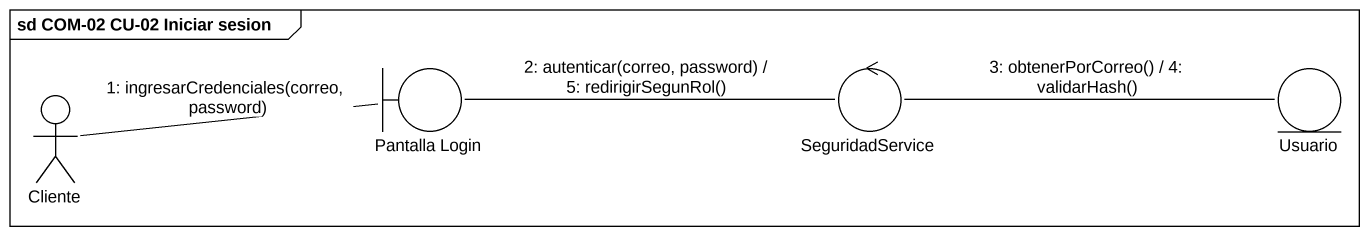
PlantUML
@startuml
mainframe sd COM-02 CU-02 Iniciar sesion
actor Cliente
boundary "Pantalla Login" as Pantalla_Login
control SeguridadService
entity Usuario
Cliente -right- Pantalla_Login : 1: ingresarCredenciales(correo, password)
Pantalla_Login -right- SeguridadService : 2: autenticar(correo, password) / 5: redirigirSegunRol()
SeguridadService -right- Usuario : 3: obtenerPorCorreo() / 4: validarHash()
@enduml
